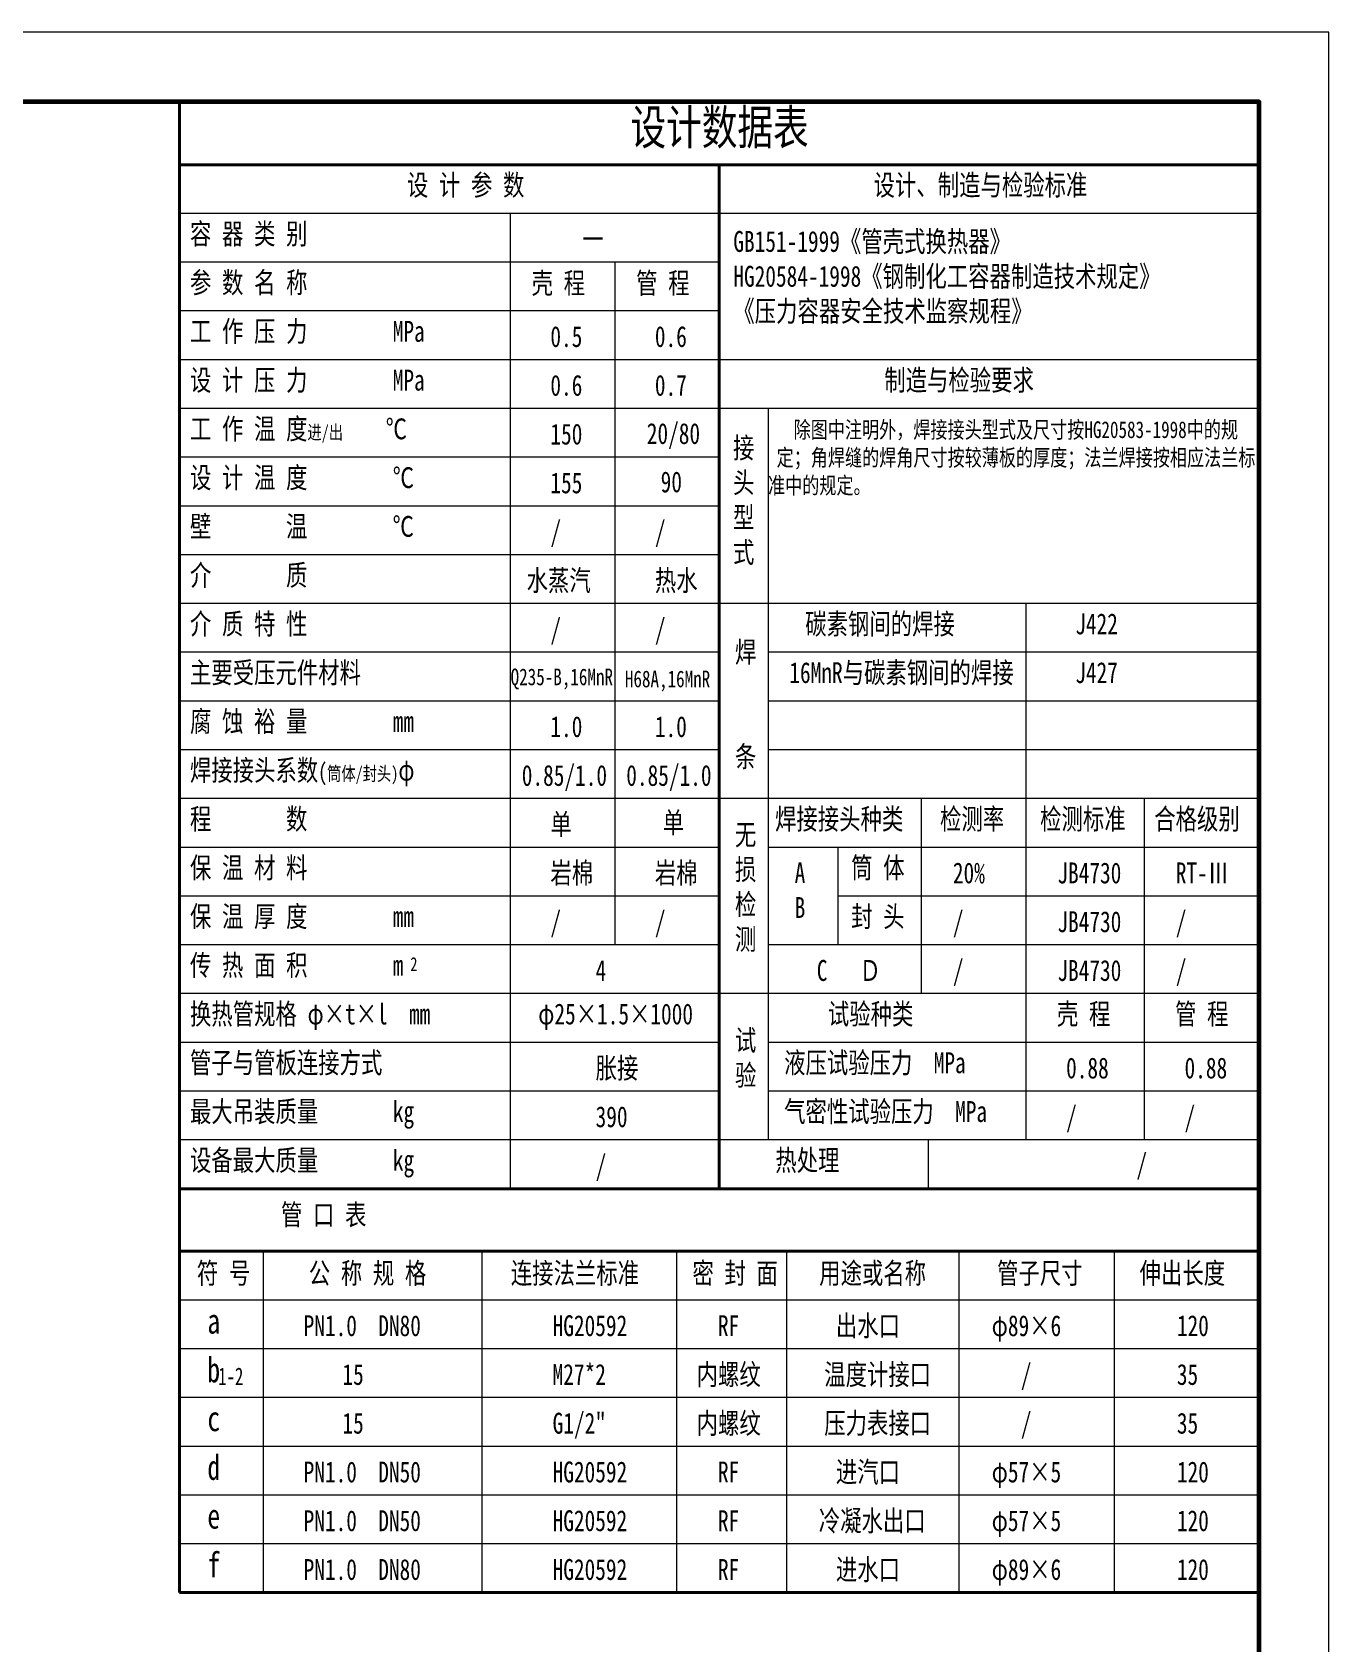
# Model space of a CAD drawing. Extents: x -43056 to 6363, y -23617 to 841.
# Drawn here: x 4873 to 6363, y -13758 to -11908 of the extents above; entities that cross this region are included whole.
import ezdxf

# ---------------------------------------------------------------- set-up
doc = ezdxf.new("R2010")
doc.units = 0
doc.header["$LTSCALE"] = 10
for name, color, linetype, lineweight in [('A 粗实线', 1, 'CONTINUOUS', 40), ('B 细实线', 7, 'CONTINUOUS', 18), ('C 文 字', 2, 'CONTINUOUS', 20), ('J 标注尺寸', 2, 'CONTINUOUS', 18)]:
    doc.layers.add(name, color=color, linetype=linetype, lineweight=lineweight)
doc.styles.add('HZTXT', font='SIMFANG.TTF', dxfattribs={"width": 0.75})
doc.styles.add('标题中文', font='SIMFANG.TTF', dxfattribs={"width": 0.7})

msp = doc.modelspace()

# ---------------------------------------------------------------- linework, layer by layer
at = {"layer": 'A 粗实线'}
for p, q in [((5042.537613560922, -11988.45152626559), (5042.537613560926, -13700.49420800982)), ((6282.505984322925, -12060.58439975327), (5042.537613560922, -12060.58439975327)), ((5662.521798941925, -12060.58439975327), (5662.521798941925, -13236.55440299207)), ((6282.505984322925, -13236.55440299207), (5042.537613560922, -13236.55440299207)), ((6282.505984322925, -13308.50420693022), (5042.537613560922, -13308.50420693022)), ((6282.505984322917, -13700.49420800982), (5042.537613560915, -13700.49420800982))]:
    msp.add_line(p, q, dxfattribs=at)
at = {"layer": 'A 粗实线', "color": 5, "lineweight": 60}
msp.add_lwpolyline([(1810.505984322925, -15188.45152626559), (6282.505984322925, -15188.45152626559), (6282.505984322925, -11988.45152626559), (1810.505984322925, -11988.45152626559)], close=True, dxfattribs=at)
at = {"layer": 'B 细实线'}
for p, q in [((6282.505984322925, -12116.58297133607), (5042.537613560922, -12116.58297133607)), ((5422.527920729925, -12116.58297133607), (5422.527920729925, -13236.55440299207)), ((5662.521798941925, -12172.58154291887), (5042.537613560922, -12172.58154291887)), ((5542.524859835929, -12172.58154291887), (5542.524859835925, -12956.56154507807)), ((5662.521798941925, -12228.58011450167), (5042.537613560922, -12228.58011450167)), ((6282.505984322925, -12284.57868608447), (5042.537613560922, -12284.57868608447)), ((6282.505984322925, -12340.57725766727), (5042.537613560922, -12340.57725766727)), ((5718.520370524726, -12340.57725766727), (5718.520370524726, -13180.55583140927)), ((5662.521798941925, -12396.57582925007), (5042.537613560922, -12396.57582925007)), ((5662.521798941925, -12452.57440083287), (5042.537613560922, -12452.57440083287)), ((5662.521798941925, -12508.57297241567), (5042.537613560922, -12508.57297241567)), ((6282.505984322925, -12564.57154399847), (5042.537613560922, -12564.57154399847)), ((6014.512820319527, -12564.57154399847), (6014.512820319524, -13180.55583140927)), ((5662.521798941925, -12620.57011558127), (5042.537613560922, -12620.57011558127)), ((6282.505984322925, -12620.57011558127), (5718.520370524726, -12620.57011558127)), ((5662.521798941925, -12676.56868716407), (5042.537613560922, -12676.56868716407)), ((6282.505984322925, -12676.56868716407), (5718.520370524726, -12676.56868716407)), ((5662.521798941925, -12732.56725874687), (5042.537613560922, -12732.56725874687)), ((6282.505984322925, -12732.56725874687), (5718.520370524726, -12732.56725874687)), ((5718.520370524726, -12788.56583032967), (5042.537613560922, -12788.56583032967)), ((6282.505984322925, -12788.56583032967), (5718.520370524726, -12788.56583032967)), ((6282.505984322925, -12788.56583032967), (5718.520370524726, -12788.56583032967)), ((5894.515881213527, -12788.56583032967), (5894.515881213523, -13012.56011666087)), ((6150.509351306326, -12788.56583032967), (6150.509351306326, -13180.55583140927)), ((5662.521798941925, -12844.56440191247), (5042.537613560922, -12844.56440191247)), ((6282.505984322925, -12844.56440191247), (5718.520370524726, -12844.56440191247)), ((5798.518329928727, -12844.56440191247), (5798.518329928724, -12956.56154507807)), ((5662.521798941925, -12900.56297349527), (5042.537613560922, -12900.56297349527)), ((6282.505984322925, -12900.56297349527), (5798.518329928724, -12900.56297349527)), ((5662.521798941925, -12956.56154507807), (5042.537613560922, -12956.56154507807)), ((6282.505984322925, -12956.56154507807), (5718.520370524726, -12956.56154507807)), ((6282.505984322925, -13012.56011666087), (5042.537613560922, -13012.56011666087)), ((5662.521798941925, -13068.55868824367), (5042.537613560922, -13068.55868824367)), ((6282.505984322925, -13068.55868824367), (5718.520370524726, -13068.55868824367)), ((5662.521798941925, -13124.55725982647), (5042.537613560922, -13124.55725982647)), ((6282.505984322925, -13124.55725982647), (5718.520370524726, -13124.55725982647)), ((6282.505984322925, -13124.55725982647), (5718.520370524726, -13124.55725982647)), ((6282.505984322925, -13180.55583140927), (5042.537613560922, -13180.55583140927)), ((5902.244773178794, -13180.55583140927), (5902.244773178794, -13236.55440299207)), ((5138.535164845725, -13308.50420693022), (5138.535164845727, -13700.49420800982)), ((5389.740863290233, -13308.50420693022), (5389.740863290233, -13700.49420800982)), ((5613.207469224584, -13308.50420693022), (5613.207469224588, -13700.49420800982)), ((5739.605703849782, -13308.50420693022), (5739.605703849782, -13700.49420800982)), ((5937.466691926402, -13308.50420693022), (5937.466691926402, -13700.49420800982)), ((6116.123902390656, -13308.50420693022), (6116.123902390656, -13700.49420800982)), ((6282.505984322925, -13364.50277851302), (5042.537613560922, -13364.50277851302)), ((6282.505984322925, -13420.50135009582), (5042.537613560922, -13420.50135009582)), ((6282.505984322925, -13476.49992167862), (5042.537613560922, -13476.49992167862)), ((6282.505984322925, -13532.49849326142), (5042.537613560922, -13532.49849326142)), ((6282.505984322925, -13588.49706484422), (5042.537613560922, -13588.49706484422)), ((6282.505984322925, -13644.49563642702), (5042.537613560922, -13644.49563642702))]:
    msp.add_line(p, q, dxfattribs=at)
msp.add_lwpolyline([(1610.505984322925, -15268.45152626559), (6362.505984322925, -15268.45152626559), (6362.505984322925, -11908.45152626559), (1610.505984322925, -11908.45152626559)], close=True, dxfattribs=at)

# ---------------------------------------------------------------- texts
at = {"layer": 'C 文 字', "attachment_point": 1, "style": 'HZTXT'}
for s, insert, char_height, width in [('设计数据表', (5560.53344950487, -11997.52862617208), 39.998979702, 619.9841853810001), ('设 计 参 数', (5303.807475586513, -12071.93077463637), 23.9993878212, 383.9902051392), ('设计、制造与检验标准', (5839.730929382044, -12071.93077463637), 23.9993878212, 383.9902051392), ('容 器 类 别', (5054.613430986712, -12127.92934621917), 23.9993878212, 383.9902051392), ('GB151-1999《管壳式换热器》\\PHG20584-1998《钢制化工容器制造技术规定》\\P《压力容器安全技术监察规程》', (5678.650597130047, -12136.72055948294), 23.9993878212, 619.9841853810001), ('一', (5505.135078451582, -12133.97068389403), 23.9993878212, 383.9902051392), ('参 数 名 称', (5054.613430986712, -12183.92791780197), 23.9993878212, 383.9902051392), ('壳 程', (5447.021014083173, -12184.56970098129), 23.9993878212, 383.9902051392), ('管 程', (5567.017953189174, -12184.56970098129), 23.9993878212, 383.9902051392), ('工 作 压 力        MPa', (5054.613430986712, -12239.92648938477), 23.9993878212, 383.9902051392), ('0.5', (5468.542749822194, -12245.96782705963), 23.9993878212, 384), ('0.6', (5588.539688928195, -12245.96782705963), 23.9993878212, 384), ('设 计 压 力        MPa', (5054.613430986712, -12295.92506096757), 23.9993878212, 383.9902051392), (' 制造与检验要求', (5839.730929382044, -12295.92506096757), 23.9993878212, 383.9902051392), ('0.6', (5468.542749822194, -12301.96639864242), 23.9993878212, 384), ('0.7', (5588.539688928195, -12301.96639864242), 23.9993878212, 384), ('工 作 温 度{\\H0.6667x;进/出      }℃', (5054.613430986712, -12351.92363255037), 23.9993878212, 383.9902051392), ('   除图中注明外，焊接接头型式及尺寸按HG20583-1998中的规\\P 定；角焊缝的焊角尺寸按较薄板的厚度；法兰焊接按相应法兰标准中的规定。', (5718.52037052473, -12355.29922576656), 19.19951025696, 563.9856137982), ('150', (5468.542749822194, -12357.96497022522), 23.9993878212, 384), ('20/80', (5579.269702433081, -12357.34746778092), 23.9993878212, 384), ('接\\P头\\P型\\P式', (5678.234140733715, -12373.65019172246), 23.9993878212, 383.9902051392), ('设 计 温 度        ℃', (5054.613430986712, -12407.92220413317), 23.9993878212, 383.9902051392), ('155', (5468.542749822194, -12413.96354180803), 23.9993878212, 384), ('90', (5595.191763448147, -12412.8556697756), 23.9993878212, 384), ('壁       温        ℃', (5054.613430986712, -12463.92077571597), 23.9993878212, 383.9902051392), ('/', (5468.542749822194, -12469.96211339083), 23.9993878212, 383.9902051392), ('/', (5588.539688928195, -12469.96211339083), 23.9993878212, 383.9902051392), ('介       质', (5054.613430986712, -12519.91934729877), 23.9993878212, 383.9902051392), ('水蒸汽', (5441.230991502167, -12525.96068497362), 23.9993878212, 383.9902051392), ('热水', (5588.539688928196, -12525.96068497363), 23.9993878212, 383.9902051392), ('介 质 特 性', (5054.613430986712, -12575.91791888157), 23.9993878212, 383.9902051392), ('碳素钢间的焊接', (5761.180253559607, -12575.91791888157), 23.9993878212, 384), ('J422', (6071.285360914539, -12575.91791888157), 23.9993878212, 383.9902051392), ('/', (5468.542749822194, -12581.95925655643), 23.9993878212, 383.9902051392), ('/', (5588.539688928195, -12581.95925655643), 23.9993878212, 383.9902051392), ('焊\\P\\P\\P条', (5680.536044728553, -12608.31392892662), 23.9993878212, 383.9902051392), ('主要受压元件材料', (5054.613430986712, -12631.91649046437), 23.9993878212, 383.9902051392), ('16MnR与碳素钢间的焊接', (5742.972430899878, -12631.91649046437), 23.9993878212, 384), ('J427', (6071.285360914539, -12631.91649046437), 23.9993878212, 384), ('Q235-B,16MnR', (5422.899768544483, -12639.19829059573), 19.19951025696, 307.2), ('H68A,16MnR', (5554.121075095645, -12641.52823653587), 19.19951025696, 307.2), ('腐 蚀 裕 量        mm', (5054.613430986712, -12687.91506204717), 23.9993878212, 383.9902051392), ('1.0', (5468.542749822194, -12693.95639972202), 23.9993878212, 384), ('1.0', (5588.539688928195, -12693.95639972202), 23.9993878212, 384), ('焊接接头系数{\\H0.8333x;(\\H0.8x;筒体/封头)}φ{\\H0.8333x;        } ', (5054.613430986712, -12743.91363362997), 23.9993878212, 383.9902051392), ('0.85/1.0', (5435.687731927635, -12749.95497130483), 23.9993878212, 383.9902051392), ('0.85/1.0', (5555.684671033636, -12749.95497130483), 23.9993878212, 383.9902051392), ('程       数 ', (5054.613430986712, -12799.91220521277), 23.9993878212, 383.9902051392), ('焊接接头种类', (5726.531741299252, -12799.91220521277), 23.9993878212, 383.9902051392), ('检测率', (5916.045365136368, -12799.91220521277), 23.9993878212, 383.9902051392), ('检测标准', (6030.963310971634, -12799.91220521277), 23.9993878212, 383.9902051392), ('合格级别', (6162.009946049755, -12799.91220521277), 23.9993878212, 383.9902051392), ('单', (5468.542749822194, -12805.95354288763), 23.9993878212, 383.9902051392), ('单', (5597.51481832613, -12804.01555529384), 23.9993878212, 383.9902051392), ('无\\P损\\P检\\P测', (5680.536044728568, -12818.03615700657), 23.9993878212, 383.9902051392), ('保 温 材 料', (5054.613430986716, -12855.91077679557), 23.9993878212, 383.9902051392), ('筒 体', (5813.999500912887, -12855.91077679556), 23.9993878212, 383.9902051392), ('岩棉', (5468.542749822194, -12861.95211447042), 23.9993878212, 383.9902051392), ('岩棉', (5588.539688928187, -12861.95211447042), 23.9993878212, 383.9902051392), ('A\\PB', (5749.08362768219, -12861.66041308945), 23.9993878212, 383.9902051392), ('20%', (5930.784950394085, -12861.95211447042), 23.9993878212, 383.9902051392), ('JB4730', (6050.781889500086, -12861.95211447042), 23.9993878212, 383.9902051392), ('RT-Ⅲ', (6186.778420486884, -12861.95211447042), 23.9993878212, 383.9902051392), ('保 温 厚 度        mm', (5054.613430986716, -12911.90934837837), 23.9993878212, 383.9902051392), ('封 头', (5813.999500912887, -12911.90934837837), 23.9993878212, 383.9902051392), ('/', (5468.542749822194, -12917.95068605322), 23.9993878212, 383.9902051392), ('/', (5588.539688928195, -12917.95068605322), 23.9993878212, 383.9902051392), ('/', (5930.784950394085, -12917.95068605322), 23.9993878212, 384), ('JB4730', (6050.781889500086, -12917.95068605322), 23.9993878212, 383.9902051392), ('/', (6186.778420486884, -12917.95068605322), 23.9993878212, 384), ('传 热 面 积        m ', (5054.613430986716, -12967.90791996117), 23.9993878212, 383.9902051392), ('2', (5307.729620713013, -12970.709490617), 15.9995918808, 383.9902051392), ('4', (5520.472004102136, -12973.94925763602), 23.9993878212, 384), ('C   Ｄ', (5774.498242601152, -12973.94925763602), 23.9993878212, 383.9902051392), ('/', (5930.784950394085, -12973.94925763602), 23.9993878212, 383.9902051392), ('JB4730', (6050.781889500086, -12973.94925763602), 23.9993878212, 383.9902051392), ('/', (6186.778420486884, -12973.94925763602), 23.9993878212, 383.9902051392), ('换热管规格 φ×t×l  mm', (5054.613430986716, -13023.90649154397), 23.9993878212, 383.9902051392), ('试验种类', (5787.241176676518, -13023.90655277477), 23.9993878212, 383.9902051392), ('壳 程 ', (6050.237478848136, -13023.90655277477), 23.9993878212, 383.9902051392), ('管 程 ', (6185.923520521443, -13023.90655277477), 23.9993878212, 383.9902051392), (' φ25×1.5×1000', (5442.310490932168, -13023.90649154397), 23.9993878212, 383.9902051392), ('试\\P验', (5680.536044728553, -13054.15581305205), 23.9993878212, 383.9902051392), ('管子与管板连接方式', (5054.613430986716, -13079.90506312677), 23.9993878212, 383.9902051392), ('液压试验压力  MPa', (5736.98700180482, -13079.90512435757), 23.9993878212, 383.9902051392), ('胀接', (5520.472004102136, -13085.94640080163), 23.9993878212, 384), ('0.88', (6060.83262203875, -13085.94640080163), 23.9993878212, 384), ('0.88', (6196.829153025548, -13085.94640080163), 23.9993878212, 384), ('气密性试验压力  MPa', (5736.98700180482, -13135.90369594037), 23.9993878212, 383.9902051392), ('最大吊装质量       kg', (5054.613430986712, -13135.90363470957), 23.9993878212, 383.9902051392), ('390', (5520.472004102134, -13141.94497238442), 23.9993878212, 384), ('/', (6060.83262203875, -13141.94497238442), 23.9993878212, 383.9902051392), ('/', (6196.829153025548, -13141.94497238442), 23.9993878212, 383.9902051392), ('设备最大质量       kg', (5054.613430986712, -13191.90220629237), 23.9993878212, 383.9902051392), ('/', (5520.472004102136, -13197.94354396723), 23.9993878212, 383.9902051392), ('热处理', (5726.90640761016, -13191.90226752318), 23.9993878212, 383.9902051392), ('/', (6141.602316109096, -13196.23230744712), 23.9993878212, 384), ('管 口 表', (5159.156021141007, -13254.41091508105), 23.9993878212, 383.9902051392), (' 符 号', (5050.333016807555, -13321.5500025942), 23.9993878212, 383.9902051392), ('公 称 规 格', (5191.140072507664, -13321.5500025942), 23.9993878212, 383.9902051392), ('连接法兰标准', (5423.141775449349, -13321.55000259419), 23.9993878212, 383.9902051392), ('密 封 面', (5631.671770966699, -13321.55000259419), 23.9993878212, 383.9902051392), ('用途或名称', (5777.274110039947, -13321.55000259419), 23.9993878212, 383.9902051392), ('管子尺寸', (5981.536502580992, -13321.55000259419), 23.9993878212, 383.9902051392), ('伸出长度', (6145.257211573487, -13321.55000259419), 23.9993878212, 383.9902051392), ('a', (5074.617747131993, -13374.16831926601), 28.79926538544, 460.78824616704), ('PN1.0  DN80', (5185.158482175739, -13381.89049107097), 23.9993878212, 384), ('HG20592', (5471.085593737083, -13381.89049107097), 23.9993878212, 383.9902051392), ('RF', (5660.99240094858, -13381.89049107097), 23.9993878212, 383.9902051392), ('出水口', (5796.406264763849, -13381.89049107097), 23.9993878212, 384), ('φ89×6', (5975.35702932307, -13381.89049107097), 23.9993878212, 383.9902051392), ('120', (6188.037119655924, -13381.89049107097), 23.9993878212, 384), ('b', (5074.617747131993, -13430.16689084881), 28.79926538544, 460.7882461670401), ('15', (5229.74805766485, -13437.88906265377), 23.9993878212, 383.9902051392), ('M27*2', (5471.085593737085, -13437.88906265377), 23.9993878212, 383.9902051392), ('内螺纹', (5636.468127724305, -13437.88906265377), 23.9993878212, 383.9902051392), ('温度计接口', (5783.056342176189, -13437.88906265377), 23.9993878212, 383.9902051392), ('/', (6008.799210939904, -13437.88906265377), 23.9993878212, 383.9902051392), ('35', (6188.037119655926, -13437.88906265377), 23.9993878212, 383.9902051392), ('c ', (5074.617747131993, -13486.16546243161), 28.79926538544, 460.7761252641), ('15', (5229.74805766485, -13493.88763423657), 23.9993878212, 383.9902051392), ('G1/2"', (5471.085593737085, -13493.88763423657), 23.9993878212, 383.9902051392), ('内螺纹', (5636.468127724305, -13493.88763423657), 23.9993878212, 383.9902051392), ('压力表接口', (5783.056342176189, -13493.88763423657), 23.9993878212, 383.9902051392), ('/', (6008.799210939904, -13493.88763423657), 23.9993878212, 383.9902051392), ('35', (6188.037119655926, -13493.88763423657), 23.9993878212, 383.9902051392), ('d ', (5074.617747131993, -13542.16403401441), 28.79926538544, 460.7882461670401), ('PN1.0  DN50', (5185.158482175737, -13549.88620581937), 23.9993878212, 384), ('HG20592', (5471.085593737082, -13549.88620581937), 23.9993878212, 383.9902051392), ('RF', (5660.992400948579, -13549.88620581937), 23.9993878212, 383.9902051392), ('进汽口', (5796.406264763848, -13549.88620581937), 23.9993878212, 384), ('φ57×5', (5975.357029323068, -13549.88620581937), 23.9993878212, 384), ('120', (6188.037119655923, -13549.88620581937), 23.9993878212, 384), ('e', (5074.617747131993, -13598.1626055972), 28.79926538544, 460.7882461670401), ('PN1.0  DN50', (5185.158482175737, -13605.88477740217), 23.9993878212, 384), ('HG20592', (5471.085593737082, -13605.88477740217), 23.9993878212, 383.9902051392), ('RF', (5660.992400948579, -13605.88477740217), 23.9993878212, 383.9902051392), ('冷凝水出口', (5776.769839719693, -13605.88477740217), 23.9993878212, 384), ('φ57×5', (5975.357029323068, -13605.88477740217), 23.9993878212, 384), ('120', (6188.037119655923, -13605.88477740217), 23.9993878212, 384), ('f', (5074.617747131993, -13654.16117718001), 28.79926538544, 460.7882461670401), ('PN1.0  DN80', (5185.158482175739, -13661.88334898497), 23.9993878212, 384), ('HG20592', (5471.085593737083, -13661.88334898497), 23.9993878212, 383.9902051392), ('RF', (5660.99240094858, -13661.88334898497), 23.9993878212, 383.9902051392), ('进水口', (5796.406264763849, -13661.88334898497), 23.9993878212, 384), ('φ89×6', (5975.35702932307, -13661.88334898497), 23.9993878212, 383.9902051392), ('120', (6188.037119655924, -13661.88334898497), 23.9993878212, 384)]:
    msp.add_mtext(s, dxfattribs=dict(at, insert=insert, char_height=char_height, width=width))
at = {"layer": 'J 标注尺寸', "style": '标题中文', "width": 0.7}
msp.add_text('1-2', height=20.15948576980801, dxfattribs=at).set_placement((5087.134145412241, -13462.11551703671))

doc.saveas('drawing.dxf')
